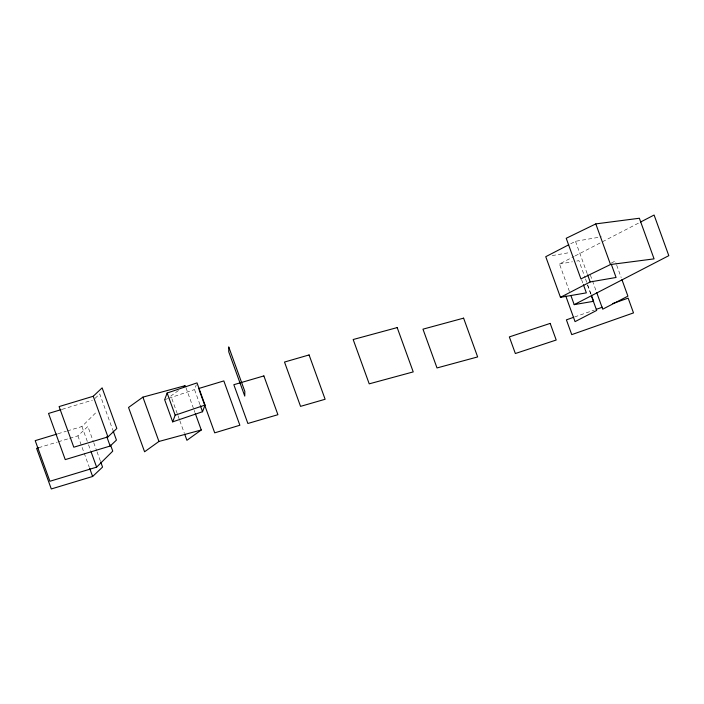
<?xml version="1.0" encoding="UTF-8"?>
<svg xmlns="http://www.w3.org/2000/svg" width="704" height="704" viewBox="0 0 704 704"><rect width="100%" height="100%" fill="white"/><g stroke="black" fill="none" stroke-linecap="round" stroke-linejoin="round"><path stroke-width="0.53" stroke-dasharray="3.52 2.64" d="M199.989 404.668L194.515 389.558L196.293 384.798M67.382 430.91L81.919 426.518L97.293 411.259M95.022 398.385L99.73 393.932L112.728 429.845M69.652 438.346L77.915 435.846L87.859 426.457L93.377 441.69M178.473 390.518L170.87 395.982L177.584 414.533M570.689 243.786L575.485 241.305L601.374 236.843M569.422 291.438L559.486 264.009L574.121 256.441M575.098 255.93L639.461 222.614M611.327 263.067L615.199 261.061L616.326 264.158M574.631 316.958L594.194 310.077M164.657 399.705L167.746 398.658M168.775 398.306L194.515 389.558M62.11 409.341L92.409 400.18M58.045 433.734L66.343 431.226M38.658 447.709L57.253 442.094M58.291 441.778L68.622 438.654M552.226 255.587L569.483 252.604M559.486 264.009L572.44 261.782M576.752 261.034L578.908 260.665L585.165 277.93M616.695 265.188L621.183 277.57M590.392 275.132L596.367 291.641M575.485 241.305L587.25 273.803M585.526 278.942L587.365 284.029M587.734 285.041L591.043 294.184M587.391 284.794L590.735 294.026M581.574 279.655L583.414 284.733M185.979 387.728L193.811 409.367M194.181 410.397L194.929 412.465M177.962 415.562L179.45 419.69M179.828 420.719L184.298 433.083M93.738 442.702L96.686 450.833M97.046 451.845L100.355 460.988M81.919 426.518L88.167 443.784M88.537 444.805L90.746 450.894M77.915 435.846L83.802 452.1M84.172 453.112L89.32 467.333"/><path stroke-width="1.06" d="M167.138 393.034L164.657 399.705L172.674 421.863L202.541 411.726L205.022 405.055L197.006 382.888L167.138 393.034L175.164 415.193L172.674 421.863M57.006 434.051L35.2 440.642L49.905 481.263L96.624 467.148L112.763 451.123L110.554 445.025M93.236 396.264L102.124 387.86L116.838 428.49L107.941 436.894L73.797 447.207L59.092 406.586L93.236 396.264L107.941 436.894M61.072 409.658L48.532 413.442L65.243 459.615L110.167 446.037L116.442 440.106L113.106 430.866M38.658 447.709L36.59 448.334L51.295 488.963L92.629 476.476L102.564 467.078L100.725 462M183.542 386.874L185.231 385.66L142.903 397.135L128.542 407.458L144.584 451.774L158.946 441.461L201.274 429.986L195.298 413.494M201.274 429.986L186.912 440.299L184.677 434.113M568.77 244.781L545.75 256.696L560.454 297.326L586.353 292.864L583.414 284.733M640.438 222.103L654.095 215.037L668.8 255.666L574.2 304.638L570.891 295.495M560.454 297.326L590.19 281.934L616.079 277.473L611.301 264.264M595.804 223.898L566.218 238.286L580.923 278.907L610.509 264.528L654.069 258.87L639.364 218.249L595.804 223.898L610.509 264.528M573.602 317.319L566.403 319.854L571.745 334.629L633.503 312.902L628.162 298.135L612.718 303.565M596.253 309.355L602.422 307.182M175.164 415.193L205.022 405.055M198.669 388.52L223.828 380.917L239.87 425.242L214.711 432.846L199.047 389.558M574.2 304.638L593.613 301.294L591.413 295.196M621.931 279.638L627.906 296.146L602.721 309.188L596.746 292.67M587.62 274.824L590.19 281.934M591.853 297.106L596.675 310.438L575.054 321.631L565.77 295.988M200.35 405.68L202.541 411.726M142.903 397.135L158.946 441.461M106.823 436.806L110.167 446.037M91.115 451.915L96.624 467.148M89.681 468.345L92.629 476.476M228.791 347.09L228.721 351.771L244.763 396.097L244.834 391.406L228.791 347.09M550.185 323.4L509.344 336.908L515.354 353.522L556.204 340.023L550.185 323.4M263.877 375.918L233.834 384.701L247.878 423.482L277.913 414.7L263.877 375.918M309.082 354.939L284.504 362.05L300.546 406.366L325.125 399.265L309.082 354.939M397.188 327.589L353.17 339.522L369.213 383.847L413.23 371.906L397.188 327.589M463.602 318.146L422.972 329.164L437.008 367.946L477.646 356.928L463.602 318.146"/></g></svg>
